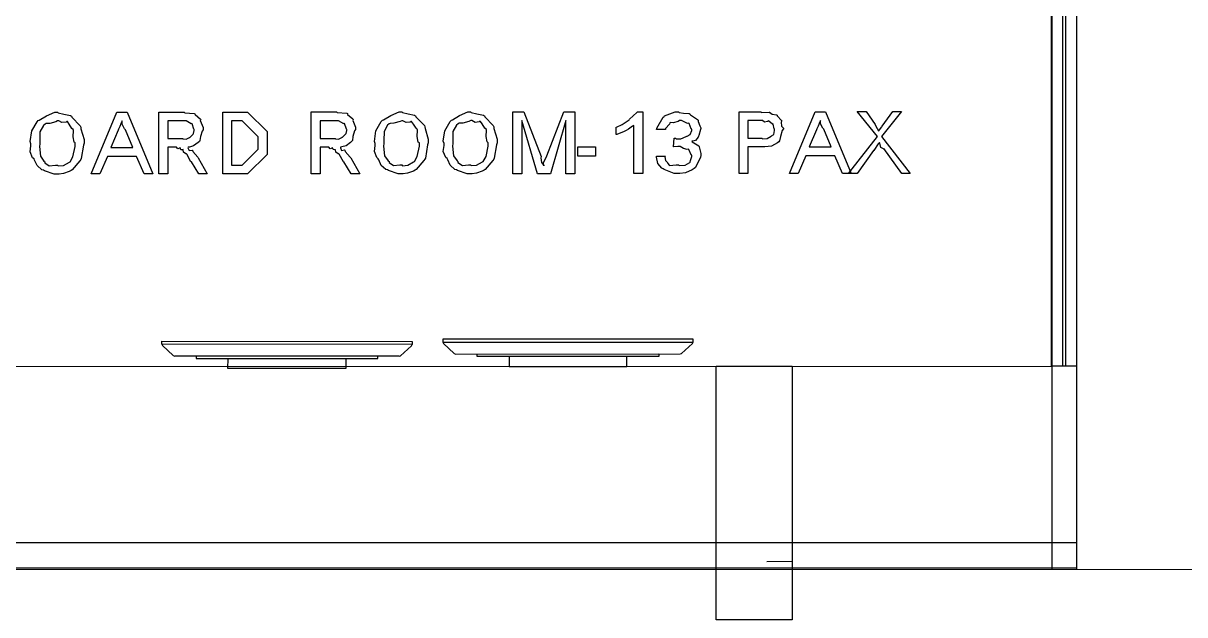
# Model space of a CAD drawing. Extents: x 0 to 23.4, y 0 to 16.5.
# Drawn here: x 0.93 to 2.132, y 3.893 to 4.505 of the extents above; entities that cross this region are included whole.
import ezdxf

# ---------------------------------------------------------------- set-up
doc = ezdxf.new("R2010")
doc.units = 0
doc.layers.get('0').update_dxf_attribs({"linetype": 'CONTINUOUS'})

msp = doc.modelspace()

# ---------------------------------------------------------------- linework, layer by layer
at = {"color": 0}
for points in [[(18.7013, 3.89535), (18.6972, 13.0263), (0.69781, 13.0186), (0.70171, 3.93983), (8.79883, 3.94336)], [(1.99431, 3.94043), (1.99376, 8.0746)], [(2.02001, 3.94043), (2.02001, 8.0746)], [(1.99388, 4.15028), (1.99393, 5.80436)], [(2.00543, 4.15028), (2.00549, 5.80436)], [(2.00857, 4.15028), (2.00863, 5.80436)], [(2.02013, 4.15028), (2.02018, 5.80436)], [(1.07286, 4.17307), (1.07286, 4.17622), (1.33203, 4.17611), (1.33203, 4.17296)], [(1.33203, 4.17296), (1.07286, 4.17307)], [(1.07286, 4.17307), (1.07351, 4.17165), (1.08474, 4.16135), (1.08626, 4.16081)], [(1.31868, 4.16075), (1.32015, 4.16129), (1.33133, 4.17156), (1.33203, 4.17296)], [(1.62289, 4.17529), (1.62289, 4.17844), (1.36372, 4.17833), (1.36372, 4.17518)], [(1.36372, 4.17518), (1.62289, 4.17529)], [(1.36372, 4.17518), (1.36437, 4.17378), (1.3756, 4.16351), (1.37712, 4.16297)], [(1.60954, 4.16308), (1.611, 4.16363), (1.62218, 4.17389), (1.62289, 4.17529)], [(1.31868, 4.16075), (1.08626, 4.16081)], [(1.37712, 4.16297), (1.60954, 4.16308)], [(0.91178, 4.15012), (1.99425, 4.15028)], [(2.02013, 4.15028), (1.99388, 4.15028)], [(0.68679, 3.96804), (2.02001, 3.96804)], [(1.72547, 3.94819), (1.69922, 3.94814)], [(0.68679, 3.94179), (2.02001, 3.94179)]]:
    msp.add_lwpolyline(points, dxfattribs=at)
for points in [[(0.93755, 4.38049), (0.93679, 4.38276), (0.93826, 4.39378), (0.94385, 4.40315), (0.94515, 4.40457), (0.94618, 4.40489), (0.95367, 4.4094), (0.96224, 4.41325), (0.96511, 4.41325), (0.96571, 4.41254), (0.97157, 4.41119), (0.97835, 4.40983), (0.97944, 4.40913), (0.97971, 4.40815), (0.98844, 4.39908), (0.98899, 4.39785), (0.98915, 4.39606), (0.99246, 4.38488), (0.99246, 4.38113), (0.99175, 4.37924), (0.98953, 4.36546), (0.98899, 4.36421), (0.98796, 4.3629), (0.98009, 4.35357), (0.979, 4.35292), (0.97716, 4.352), (0.97114, 4.34972), (0.96658, 4.34922), (0.96511, 4.34924), (0.96143, 4.34924), (0.95144, 4.35271), (0.95036, 4.35335), (0.94862, 4.35374), (0.94379, 4.35792), (0.94135, 4.36367), (0.94081, 4.36486), (0.93924, 4.36594), (0.93679, 4.37224), (0.93755, 4.37842), (0.93755, 4.38049)], [(0.99973, 4.34928), (1.02642, 4.41331), (1.03706, 4.41331), (1.06375, 4.34928), (1.05463, 4.34928), (1.04682, 4.36751), (1.01666, 4.36751), (1.00884, 4.34928), (0.99973, 4.34928)], [(1.06993, 4.34933), (1.06993, 4.41336), (1.09619, 4.41336), (1.09673, 4.41265), (1.10661, 4.41194), (1.10726, 4.41162), (1.10748, 4.41081), (1.11296, 4.40608), (1.11334, 4.40533), (1.11279, 4.40457), (1.11572, 4.39751), (1.11572, 4.39513), (1.11464, 4.39367), (1.11306, 4.38803), (1.11247, 4.38385), (1.11182, 4.38297), (1.11046, 4.38172), (1.1059, 4.37825), (1.10162, 4.37711), (1.10032, 4.3769), (1.10004, 4.37625), (1.10129, 4.37358), (1.10438, 4.37408), (1.10466, 4.37386), (1.10498, 4.37244), (1.11024, 4.36664), (1.11073, 4.36583), (1.12006, 4.34933), (1.11117, 4.34933), (1.10379, 4.36193), (1.10314, 4.36182), (1.0989, 4.36974), (1.09858, 4.37017), (1.09782, 4.37011), (1.09538, 4.37179), (1.09516, 4.37429), (1.09489, 4.37451), (1.09451, 4.37424), (1.0925, 4.37435), (1.09191, 4.37642), (1.09163, 4.37646), (1.09142, 4.37603), (1.08952, 4.37517), (1.088, 4.3769), (1.08751, 4.3769), (1.07905, 4.3769), (1.07905, 4.34933), (1.06993, 4.34933)], [(1.13607, 4.34939), (1.13607, 4.41342), (1.15517, 4.41342), (1.16168, 4.41342), (1.18186, 4.39324), (1.18186, 4.38172), (1.18186, 4.36957), (1.16168, 4.34939), (1.15603, 4.34939), (1.13607, 4.34939)], [(1.22765, 4.34944), (1.22765, 4.41347), (1.25391, 4.41346), (1.25445, 4.41276), (1.26432, 4.41206), (1.26497, 4.41172), (1.26519, 4.41092), (1.27067, 4.40619), (1.27105, 4.40543), (1.27051, 4.40468), (1.27344, 4.39763), (1.27344, 4.39524), (1.27235, 4.39378), (1.27078, 4.38813), (1.27018, 4.38396), (1.26953, 4.38308), (1.26818, 4.38183), (1.26362, 4.37836), (1.25933, 4.37722), (1.25803, 4.37701), (1.25776, 4.37636), (1.25901, 4.37369), (1.2621, 4.37418), (1.26237, 4.37397), (1.2627, 4.37256), (1.26796, 4.36675), (1.26845, 4.36594), (1.27778, 4.34944), (1.26888, 4.34944), (1.2615, 4.36203), (1.26085, 4.36193), (1.25662, 4.36985), (1.25629, 4.37028), (1.25553, 4.37022), (1.25309, 4.3719), (1.25288, 4.3744), (1.2526, 4.37462), (1.25222, 4.37435), (1.25022, 4.37446), (1.24962, 4.37651), (1.24935, 4.37657), (1.24913, 4.37614), (1.24723, 4.37528), (1.24571, 4.37701), (1.24523, 4.37701), (1.23676, 4.37701), (1.23676, 4.34944), (1.22765, 4.34944)], [(1.29378, 4.38075), (1.29302, 4.38303), (1.29449, 4.39404), (1.30008, 4.40343), (1.30138, 4.40483), (1.30241, 4.40517), (1.3099, 4.40967), (1.31847, 4.41351), (1.32134, 4.41351), (1.32194, 4.41282), (1.3278, 4.41146), (1.33458, 4.4101), (1.33567, 4.4094), (1.33594, 4.40842), (1.34467, 4.39936), (1.34522, 4.39811), (1.34538, 4.39632), (1.34869, 4.38514), (1.34869, 4.3814), (1.34798, 4.3795), (1.34576, 4.36572), (1.34522, 4.36447), (1.34418, 4.36317), (1.33632, 4.35385), (1.33523, 4.35319), (1.33339, 4.35226), (1.32737, 4.34999), (1.32281, 4.3495), (1.32134, 4.3495), (1.31765, 4.3495), (1.30767, 4.35297), (1.30659, 4.35363), (1.30485, 4.354), (1.30002, 4.35818), (1.29758, 4.36393), (1.29704, 4.36513), (1.29546, 4.36621), (1.29302, 4.3725), (1.29378, 4.37869), (1.29378, 4.38075)], [(1.36507, 4.38081), (1.36431, 4.38308), (1.36578, 4.3941), (1.37137, 4.40349), (1.37267, 4.40489), (1.3737, 4.40522), (1.38118, 4.40972), (1.38976, 4.41357), (1.39264, 4.41357), (1.39322, 4.41287), (1.39908, 4.41151), (1.40588, 4.41015), (1.40696, 4.40944), (1.40722, 4.40847), (1.41596, 4.39942), (1.4165, 4.39817), (1.41667, 4.39638), (1.41997, 4.38519), (1.41997, 4.38146), (1.41928, 4.37956), (1.41704, 4.36578), (1.4165, 4.36453), (1.41547, 4.36322), (1.40761, 4.35389), (1.40653, 4.35325), (1.40468, 4.35232), (1.39865, 4.35004), (1.3941, 4.34956), (1.39264, 4.34956), (1.38894, 4.34956), (1.37896, 4.35303), (1.37788, 4.35368), (1.37614, 4.35406), (1.37131, 4.35824), (1.36887, 4.36399), (1.36833, 4.36518), (1.36675, 4.36626), (1.36431, 4.37256), (1.36507, 4.37875), (1.36507, 4.38081)], [(1.43636, 4.34961), (1.43636, 4.41363), (1.44764, 4.41363), (1.46565, 4.3674), (1.46511, 4.3661), (1.46599, 4.36111), (1.46832, 4.35818), (1.46847, 4.35764), (1.46843, 4.35764), (1.46793, 4.361), (1.47114, 4.36692), (1.47151, 4.36806), (1.4891, 4.41363), (1.50038, 4.41363), (1.50038, 4.34961), (1.49126, 4.34961), (1.49126, 4.40451), (1.47521, 4.34961), (1.46175, 4.34961), (1.44547, 4.40451), (1.44547, 4.34961), (1.43636, 4.34961)], [(1.57075, 4.34967), (1.56162, 4.34967), (1.56162, 4.39958), (1.56022, 4.39865), (1.55593, 4.39572), (1.55354, 4.39437), (1.55274, 4.39393), (1.55143, 4.39328), (1.54389, 4.39025), (1.54318, 4.39003), (1.54318, 4.39763), (1.54372, 4.39768), (1.54926, 4.40039), (1.55567, 4.40451), (1.55664, 4.40522), (1.55686, 4.40597), (1.56446, 4.41303), (1.56489, 4.41368), (1.57075, 4.41368), (1.57075, 4.34967)], [(1.58501, 4.36789), (1.59413, 4.36789), (1.59369, 4.36697), (1.59435, 4.36322), (1.59651, 4.36133), (1.59674, 4.36094), (1.59651, 4.36062), (1.59858, 4.3579), (1.60531, 4.35878), (1.60758, 4.35878), (1.60856, 4.35801), (1.61469, 4.35835), (1.61942, 4.36117), (1.61974, 4.3616), (1.61974, 4.3616), (1.62028, 4.36333), (1.62169, 4.3674), (1.62169, 4.36876), (1.62093, 4.36897), (1.61843, 4.37462), (1.61778, 4.37506), (1.61686, 4.37462), (1.6129, 4.37576), (1.60938, 4.37788), (1.60824, 4.37788), (1.60704, 4.37788), (1.60292, 4.37733), (1.60238, 4.37722), (1.60325, 4.38633), (1.60325, 4.38633), (1.60454, 4.38633), (1.60454, 4.38633), (1.60519, 4.38564), (1.61019, 4.38579), (1.61561, 4.38818), (1.61649, 4.38851), (1.61669, 4.38829), (1.6199, 4.39014), (1.62169, 4.39432), (1.62169, 4.39567), (1.62093, 4.396), (1.6186, 4.40158), (1.618, 4.40196), (1.61692, 4.40153), (1.61074, 4.40457), (1.60867, 4.40457), (1.60721, 4.40369), (1.60206, 4.40235), (1.59944, 4.40256), (1.5989, 4.40218), (1.59825, 4.40093), (1.59429, 4.39621), (1.59413, 4.39546), (1.58501, 4.39546), (1.58529, 4.3966), (1.59179, 4.40815), (1.59283, 4.4089), (1.59321, 4.4094), (1.60444, 4.41368), (1.60824, 4.41368), (1.60851, 4.41297), (1.61307, 4.41206), (1.61887, 4.41174), (1.61974, 4.41129), (1.62007, 4.41043), (1.6275, 4.40565), (1.62799, 4.405), (1.62825, 4.40354), (1.62989, 4.39919), (1.63081, 4.39708), (1.63081, 4.39632), (1.63043, 4.39524), (1.62879, 4.38915), (1.62842, 4.38851), (1.62799, 4.38732), (1.62538, 4.38406), (1.62244, 4.3834), (1.62169, 4.38308), (1.6219, 4.38243), (1.62879, 4.37853), (1.62907, 4.37788), (1.62912, 4.37722), (1.63081, 4.37056), (1.63081, 4.36833), (1.63043, 4.36664), (1.62517, 4.35601), (1.62408, 4.35508), (1.62201, 4.35374), (1.61513, 4.35037), (1.6091, 4.34967), (1.60715, 4.34967), (1.60335, 4.34967), (1.59293, 4.35385), (1.59196, 4.35465), (1.59033, 4.35514), (1.58626, 4.35997), (1.58512, 4.3666), (1.58501, 4.36789)], [(1.67051, 4.34967), (1.67051, 4.41368), (1.69308, 4.41368), (1.69374, 4.41297), (1.70167, 4.41336), (1.70221, 4.41325), (1.7021, 4.41303), (1.70469, 4.41108), (1.70925, 4.4106), (1.70979, 4.41021), (1.70975, 4.40944), (1.71425, 4.40479), (1.71457, 4.40414), (1.71408, 4.403), (1.71442, 4.39865), (1.71631, 4.3966), (1.71631, 4.39589), (1.71517, 4.39426), (1.71343, 4.38813), (1.71229, 4.38357), (1.71153, 4.38265), (1.71007, 4.38135), (1.70394, 4.37793), (1.69694, 4.37722), (1.69461, 4.37722), (1.67964, 4.37722), (1.67964, 4.34967), (1.67051, 4.34967)], [(1.7225, 4.34972), (1.74918, 4.41374), (1.75982, 4.41374), (1.78651, 4.34972), (1.7774, 4.34972), (1.76958, 4.36794), (1.73942, 4.36794), (1.73161, 4.34972), (1.7225, 4.34972)], [(1.78358, 4.34978), (1.81353, 4.38818), (1.79269, 4.41379), (1.80181, 4.41379), (1.81136, 4.40033), (1.81201, 4.39871), (1.81489, 4.39382), (1.81483, 4.39361), (1.81483, 4.39361), (1.81803, 4.39794), (1.81853, 4.3986), (1.82958, 4.41379), (1.83849, 4.41379), (1.81787, 4.38818), (1.8476, 4.34978), (1.83871, 4.34978), (1.82026, 4.3756), (1.81982, 4.37532), (1.81722, 4.37663), (1.81619, 4.38118), (1.81569, 4.38189), (1.81451, 4.38037), (1.80979, 4.37364), (1.80963, 4.37343), (1.79269, 4.34978), (1.78358, 4.34978)], [(0.94667, 4.38047), (0.94629, 4.37771), (0.94737, 4.36789), (0.95101, 4.36247), (0.95188, 4.36182), (0.95188, 4.36074), (0.95654, 4.35764), (0.96294, 4.35835), (0.96511, 4.35835), (0.96571, 4.35758), (0.97125, 4.35813), (0.97727, 4.36143), (0.97814, 4.36203), (0.97814, 4.36203), (0.98101, 4.36714), (0.98334, 4.37782), (0.98334, 4.38135), (0.98221, 4.38211), (0.98112, 4.38769), (0.9815, 4.39426), (0.98117, 4.39546), (0.97987, 4.39638), (0.97705, 4.40072), (0.97532, 4.40343), (0.97466, 4.40349), (0.9738, 4.40278), (0.96962, 4.4024), (0.9662, 4.40414), (0.96511, 4.40414), (0.96327, 4.40315), (0.95692, 4.40169), (0.95296, 4.40142), (0.95209, 4.40088), (0.95036, 4.39958), (0.94678, 4.39301), (0.94667, 4.38363), (0.94667, 4.38047)], [(1.02034, 4.37685), (1.04313, 4.37685), (1.03554, 4.39507), (1.03429, 4.3961), (1.03196, 4.40088), (1.0319, 4.40403), (1.03185, 4.40419), (1.0313, 4.40278), (1.02946, 4.39844), (1.0281, 4.39561), (1.02772, 4.39464), (1.02034, 4.37685)], [(1.07905, 4.38601), (1.09467, 4.38601), (1.09483, 4.38553), (1.09814, 4.38519), (1.10145, 4.38693), (1.10183, 4.3871), (1.10183, 4.3871), (1.10221, 4.38721), (1.10509, 4.39003), (1.10531, 4.39035), (1.10531, 4.39035), (1.1059, 4.39106), (1.10661, 4.39432), (1.10661, 4.39535), (1.10623, 4.39567), (1.10444, 4.40126), (1.104, 4.40164), (1.10346, 4.40121), (1.09814, 4.40424), (1.09641, 4.40424), (1.07905, 4.40425), (1.07905, 4.38601)], [(1.14518, 4.35851), (1.1556, 4.35851), (1.15625, 4.35851), (1.17274, 4.375), (1.17274, 4.38194), (1.17274, 4.38781), (1.15625, 4.40429), (1.1556, 4.40429), (1.14518, 4.40429), (1.14518, 4.35851)], [(1.23676, 4.38612), (1.25239, 4.38612), (1.25255, 4.38564), (1.25586, 4.38531), (1.25917, 4.38704), (1.25955, 4.38721), (1.25955, 4.38721), (1.25993, 4.38732), (1.2628, 4.39014), (1.26302, 4.39046), (1.26302, 4.39046), (1.26362, 4.39117), (1.26432, 4.39442), (1.26432, 4.39546), (1.26394, 4.39578), (1.26215, 4.40136), (1.26172, 4.40175), (1.26118, 4.40132), (1.25586, 4.40435), (1.25412, 4.40435), (1.23676, 4.40435), (1.23676, 4.38612)], [(1.3029, 4.38075), (1.30252, 4.37799), (1.3036, 4.36817), (1.30724, 4.36274), (1.30811, 4.36208), (1.30811, 4.361), (1.31277, 4.35792), (1.31917, 4.35861), (1.32134, 4.35861), (1.32194, 4.35786), (1.32747, 4.3584), (1.3335, 4.36171), (1.33436, 4.36231), (1.33436, 4.36231), (1.33724, 4.3674), (1.33957, 4.3781), (1.33957, 4.38162), (1.33843, 4.38238), (1.33735, 4.38797), (1.33773, 4.39453), (1.3374, 4.39572), (1.3361, 4.39665), (1.33328, 4.40099), (1.33154, 4.40369), (1.33089, 4.40375), (1.33002, 4.40304), (1.32585, 4.40267), (1.32243, 4.4044), (1.32134, 4.4044), (1.3195, 4.40343), (1.31315, 4.40196), (1.30919, 4.40169), (1.30832, 4.40115), (1.30659, 4.39985), (1.30301, 4.39328), (1.3029, 4.3839), (1.3029, 4.38075)], [(1.37419, 4.38081), (1.37381, 4.37804), (1.37489, 4.36822), (1.37853, 4.36279), (1.37939, 4.36214), (1.37939, 4.36106), (1.38406, 4.35796), (1.39046, 4.35867), (1.39264, 4.35867), (1.39324, 4.3579), (1.39876, 4.35846), (1.40479, 4.36176), (1.40565, 4.36236), (1.40565, 4.36236), (1.40853, 4.36746), (1.41086, 4.37815), (1.41086, 4.38167), (1.40972, 4.38243), (1.40864, 4.38803), (1.40901, 4.39458), (1.40869, 4.39578), (1.40739, 4.39669), (1.40457, 4.40104), (1.40283, 4.40375), (1.40218, 4.40381), (1.40132, 4.4031), (1.39714, 4.40272), (1.39372, 4.40446), (1.39264, 4.40446), (1.39079, 4.40349), (1.38444, 4.40201), (1.38048, 4.40175), (1.37961, 4.40121), (1.37788, 4.3999), (1.37429, 4.39333), (1.37419, 4.38396), (1.37419, 4.38081)], [(1.67964, 4.38633), (1.69396, 4.38633), (1.69472, 4.38564), (1.69943, 4.38585), (1.70361, 4.38835), (1.70415, 4.38872), (1.70415, 4.38872), (1.70628, 4.39025), (1.70719, 4.39432), (1.70719, 4.39567), (1.70682, 4.39589), (1.70557, 4.40076), (1.70524, 4.4011), (1.70497, 4.40088), (1.70111, 4.40403), (1.70068, 4.40414), (1.69993, 4.40354), (1.69667, 4.40289), (1.69461, 4.40457), (1.69396, 4.40457), (1.67964, 4.40457), (1.67964, 4.38633)], [(1.74311, 4.37728), (1.7659, 4.37728), (1.75831, 4.39551), (1.75706, 4.39654), (1.75472, 4.40132), (1.75467, 4.40446), (1.75461, 4.40462), (1.75407, 4.40321), (1.75222, 4.39887), (1.75088, 4.39606), (1.75049, 4.39507), (1.74311, 4.37728)], [(1.50358, 4.36789), (1.50358, 4.37722), (1.52181, 4.37722), (1.52181, 4.36789), (1.50358, 4.36789)], [(1.29639, 4.16075), (1.10856, 4.16081), (1.10856, 4.15826), (1.29639, 4.15821), (1.29639, 4.16075)], [(1.39942, 4.16297), (1.58724, 4.16308), (1.58724, 4.16049), (1.39942, 4.16043), (1.39942, 4.16297)], [(1.43235, 4.15018), (1.55431, 4.15022), (1.55431, 4.16049), (1.43235, 4.16043), (1.43235, 4.15018)], [(1.26346, 4.14794), (1.14144, 4.148), (1.14149, 4.15826), (1.26346, 4.15821), (1.26346, 4.14794)], [(1.64665, 4.15044), (1.72542, 4.1505), (1.72553, 3.88803), (1.64675, 3.88803), (1.64665, 4.15044)], [(1.64665, 4.15044), (1.72542, 4.1505), (1.72553, 3.88803), (1.64675, 3.88803), (1.64665, 4.15044)], [(1.72553, 3.88803), (1.64675, 3.88803), (1.64665, 4.15044), (1.72542, 4.1505), (1.72553, 3.88803)]]:
    msp.add_lwpolyline(points, close=True, dxfattribs=at)

doc.saveas('drawing.dxf')
